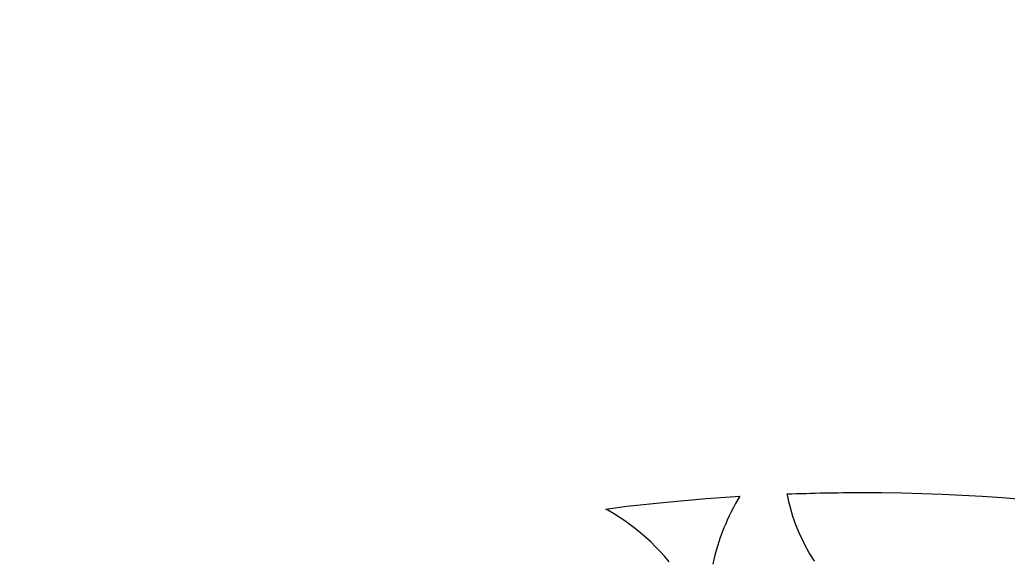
# Model space of a CAD drawing. Extents: x -570 to 570, y -570 to 570.
# Drawn here: x -121.8 to 21.2, y 280.2 to 358.4 of the extents above; entities that cross this region are included whole.
import ezdxf

# ---------------------------------------------------------------- set-up
doc = ezdxf.new("R2010")
doc.units = 0
doc.layers.add('LAYER_1', color=18, linetype='CONTINUOUS')
doc.layers.add('LAYER_2', color=174, linetype='CONTINUOUS')

msp = doc.modelspace()

# ---------------------------------------------------------------- linework, layer by layer
at = {"layer": 'LAYER_1'}
msp.add_lwpolyline([(-27.86, 279.99), (-28.49, 280.73), (-29.14, 281.46), (-29.82, 282.16), (-30.51, 282.85), (-31.23, 283.51), (-31.96, 284.14), (-32.71, 284.76), (-33.48, 285.35), (-34.27, 285.92), (-35.07, 286.46), (-35.88, 286.97), (-36.72, 287.46), (-37, 287.62), (-33.96, 288.01), (-28.22, 288.63), (-22.51, 289.13), (-17.62, 289.46), (-17.9, 289), (-18.23, 288.42), (-18.55, 287.82), (-18.86, 287.23), (-19.16, 286.62), (-19.44, 286.01), (-19.71, 285.4), (-19.96, 284.78), (-20.21, 284.15), (-20.44, 283.52), (-20.65, 282.88), (-20.85, 282.24), (-21.04, 281.6), (-21.22, 280.95), (-21.38, 280.3), (-21.53, 279.64)], dxfattribs=at)
msp.add_lwpolyline([(-6.82, 280.09), (-7.2, 280.69), (-7.57, 281.29), (-7.92, 281.91), (-8.26, 282.55), (-8.58, 283.19), (-8.89, 283.84), (-9.18, 284.5), (-9.45, 285.17), (-9.7, 285.86), (-9.94, 286.55), (-10.16, 287.25), (-10.36, 287.96), (-10.54, 288.68), (-10.7, 289.41), (-10.78, 289.8, -0.00928), (-0.01, 290, -0.080315), (91.37, 275.22)], format="xyb", dxfattribs=at)
at = {"layer": 'LAYER_2'}
msp.add_lwpolyline([(0, 570, 0.414214), (-570, 0, 0.414214), (0, -570, 0.414214), (570, 0, 0.414214)], format="xyb", close=True, dxfattribs=at)

doc.saveas('drawing.dxf')
